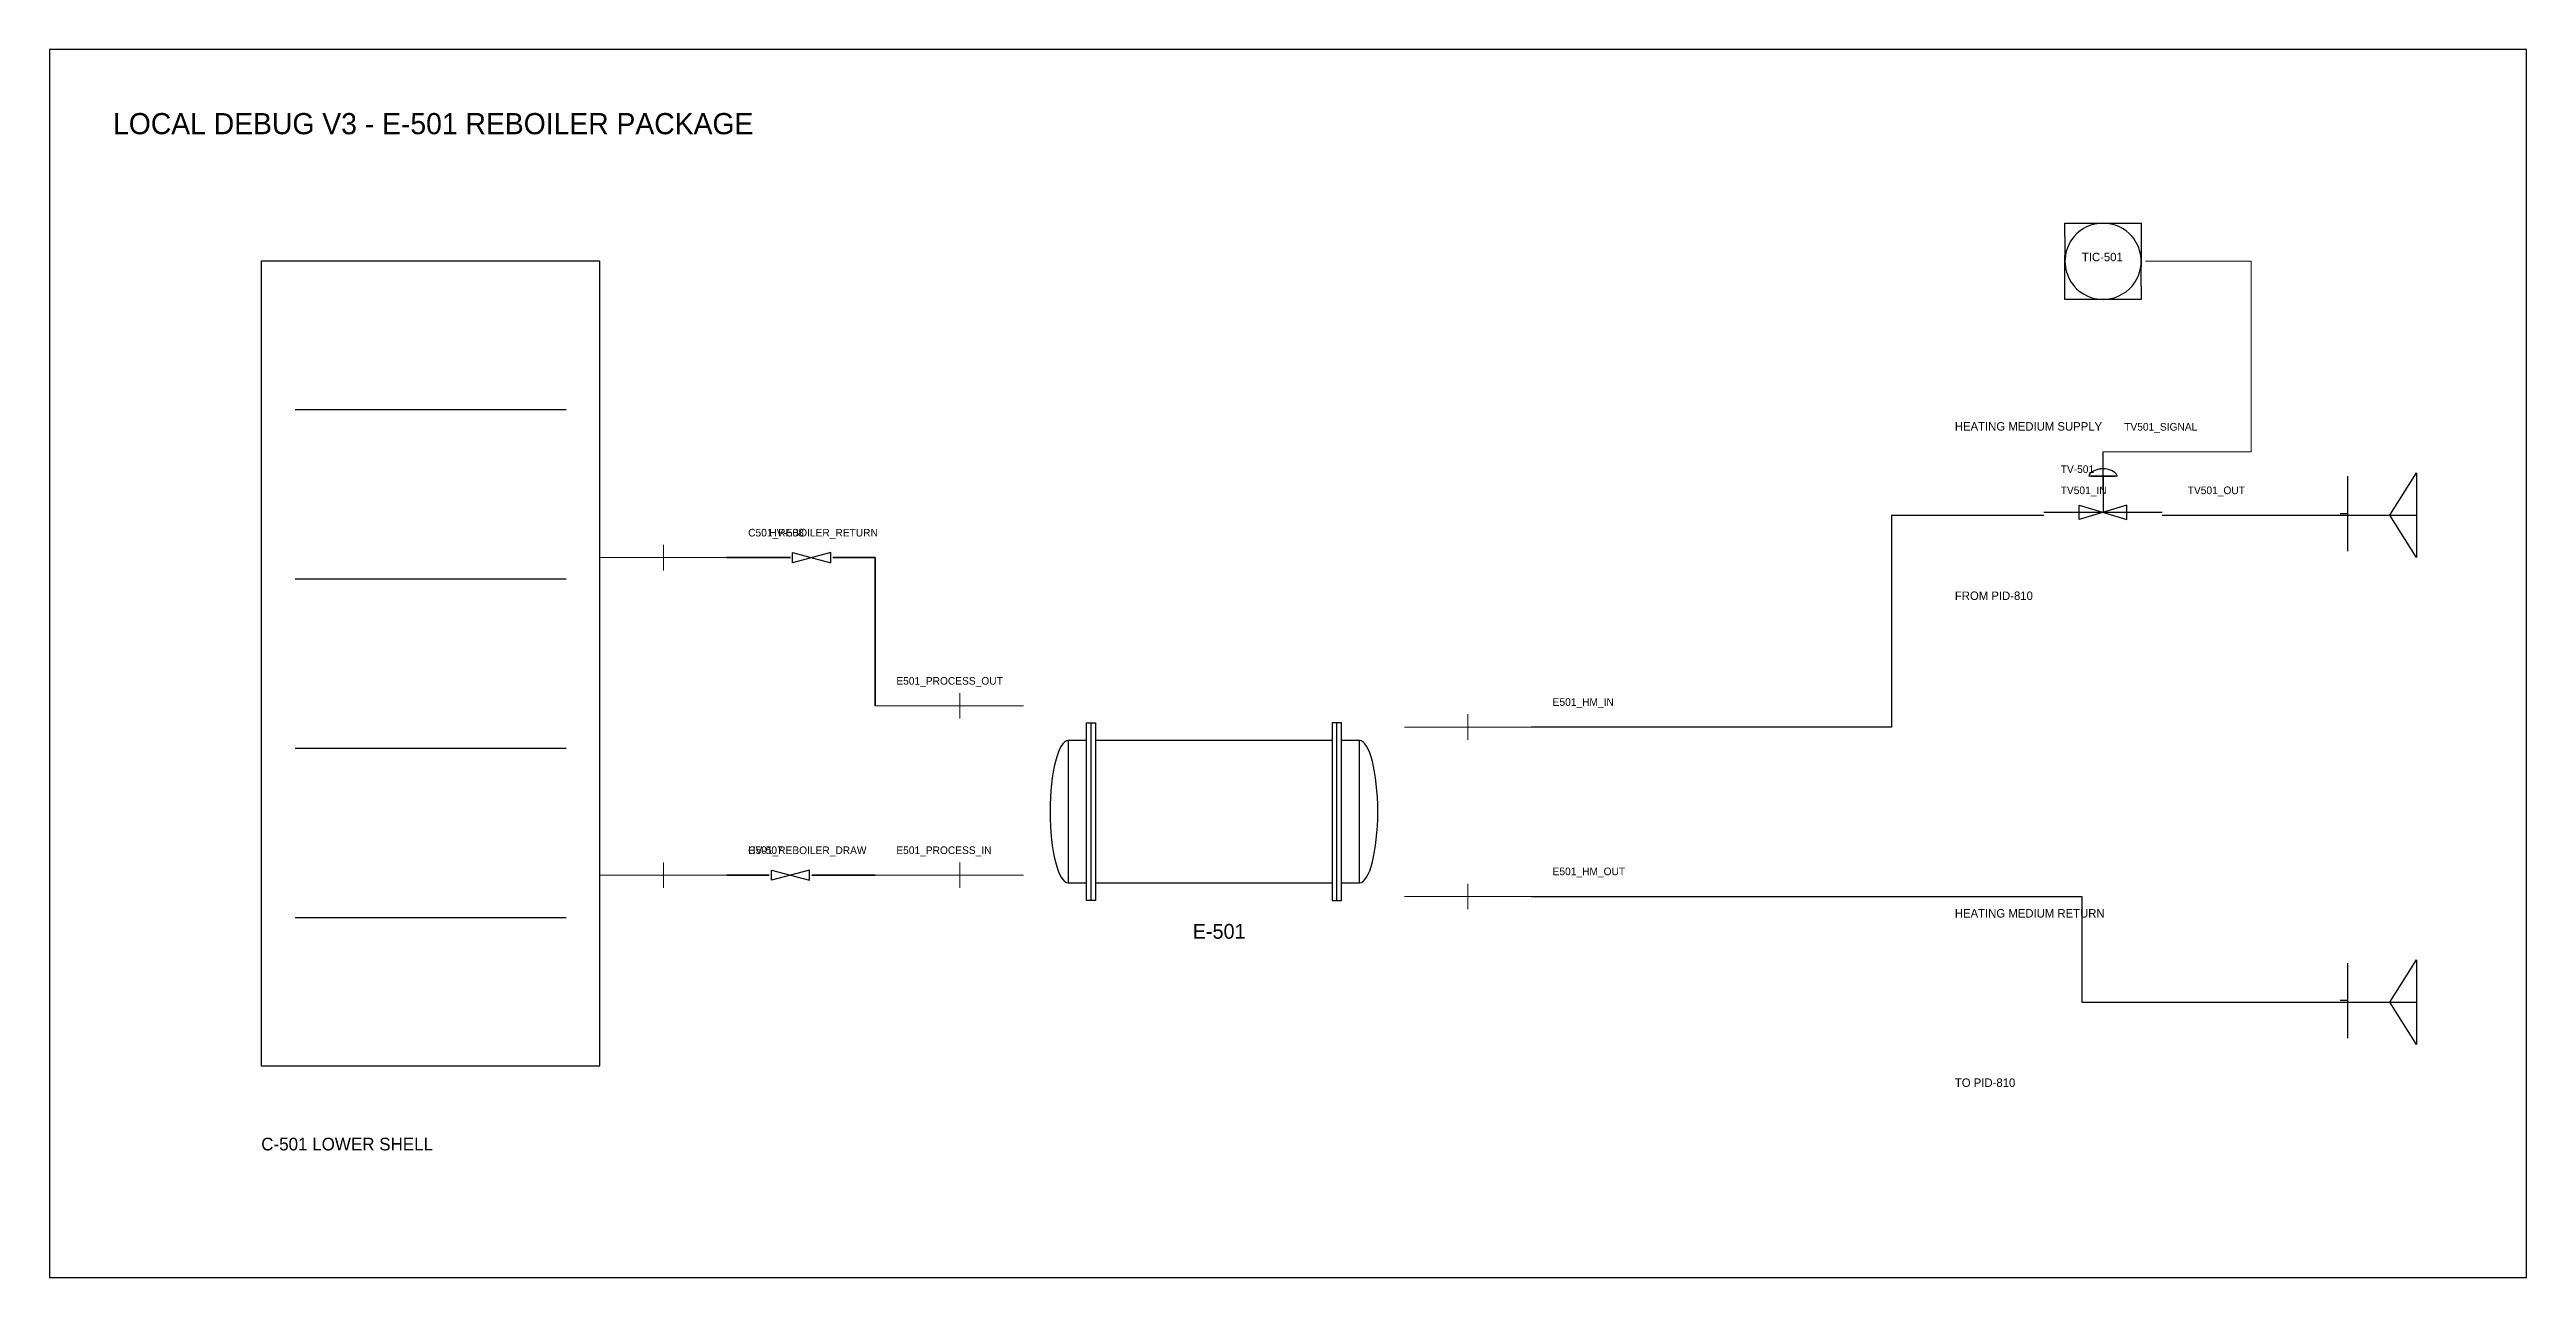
# Model space of a CAD drawing. Header units: metres. Extents: x 35 to 620, y 70 to 360.
import ezdxf

# ---------------------------------------------------------------- set-up
doc = ezdxf.new("R2010")
doc.units = ezdxf.units.M
for name, color, linetype in [('BORDER', 7, 'Continuous'), ('EQUIPMENT', 4, 'Continuous'), ('INSTRUMENT', 6, 'Continuous'), ('NOZZLES', 1, 'Continuous'), ('PROCESS', 1, 'Continuous'), ('SIGNAL_PNEUMATIC', 2, 'Continuous'), ('SYMBOLS', 4, 'Continuous'), ('TEXT', 7, 'Continuous'), ('UTILITY', 5, 'Continuous')]:
    doc.layers.add(name, color=color, linetype=linetype)

# ---------------------------------------------------------------- blocks, each defined once
blk = doc.blocks.new('YAML_PID_REBOILER')
for p, q in [((-1.6875, -0.625), (-1.6875, 0.625)), ((1.6875, -0.625), (1.6875, 0.625))]:
    blk.add_line(p, q)
for points in [[(-1.75, 0.625), (-1.625, 0.625), (-1.625, -0.625), (-1.75, -0.625)], [(1.75, 0.625), (1.625, 0.625), (1.625, -0.625), (1.75, -0.625)]]:
    blk.add_lwpolyline(points, close=True)
at = {"linetype": 'CONTINUOUS'}
for points in [[(-1.75, 0.5), (-2, 0.5), (-2, -0.5)], [(1.625, 0.5), (-1.625, 0.5)], [(1.75, -0.5), (2, -0.5), (2, 0.5), (1.75, 0.5)], [(-2, -0.5), (-1.75, -0.5)], [(-1.625, -0.5), (1.625, -0.5)]]:
    blk.add_lwpolyline(points, dxfattribs=at)
for centre, major_axis in [((-2, 0), (0, -0.5)), ((2, 0), (0, 0.5))]:
    blk.add_ellipse(centre, major_axis=major_axis, ratio=0.5, start_param=3.1415927, end_param=6.2831853)
blk = doc.blocks.new('YAML_PID_OFFPAGE_CONNECTOR')
at = {"layer": 'DEFAULT_1_2_778'}
for p, q in [((2.649, 0.672), (2.649, -0.731)), ((2.683, -0.03), (3.324, -0.03))]:
    blk.add_line(p, q, dxfattribs=at)
at = {"layer": 'DEFAULT_255_2_778'}
for p, q in [((-3.324, 0), (-3.324, 0.794)), ((-3.324, 0.794), (-0.996, 0)), ((2.497, 0), (-3.324, 0)), ((-0.996, 0), (-3.324, -0.794)), ((-3.324, -0.794), (-3.324, 0))]:
    blk.add_line(p, q, dxfattribs=at)
blk = doc.blocks.new('YAML_PID_MANUAL_BLOCK_VALVE')
blk.add_lwpolyline([(-0.5, -0.3), (-0.5, 0.3), (0.5, -0.3), (0.5, 0.3), (-0.5, -0.3)])
blk = doc.blocks.new('YAML_PID_CONTROL_VALVE')
at = {"layer": 'DEFAULT_255_2_778'}
for p, q in [((1.59, 3.3), (-1.59, 3.3)), ((-1.32, 3.3), (1.32, 3.3)), ((0, 3.3), (0, -3.31)), ((1.59, 3.3), (1.59, 3.3)), ((2.65, -1.99), (-2.65, -4.64)), ((-2.65, -4.64), (-2.65, -1.99)), ((-2.65, -1.99), (2.65, -4.64)), ((2.65, -4.64), (2.65, -1.99)), ((-6.61, -3.31), (6.61, -3.31))]:
    blk.add_line(p, q, dxfattribs=at)
for centre, radius, start, end in [((-0.12, 3.05), 1.49, 139.274, 170.2375), ((0.08, 2.88), 1.75, 107.8085, 139.4549), ((0.03, 3.03), 1.6, 100.7622, 107.7138), ((0.01, 3.18), 1.44, 91.8616, 100.8049), ((0, 3.29), 1.33, 90.0038, 91.7662), ((0, 3.22), 1.41, 80.7831, 89.8951), ((-0.02, 3.11), 1.52, 79.284, 80.8774), ((-0.07, 2.91), 1.72, 54.0163, 78.868), ((0.03, 3), 1.59, 16.9721, 54.9197), ((0.18, 3.07), 1.43, 9.4624, 16.199)]:
    blk.add_arc(centre, radius, start, end, dxfattribs=at)
blk = doc.blocks.new('YAML_PID_DCS_CONTROLLER')
for p, q in [((-0.5, 0.325), (-0.5, 0.075)), ((0.5, 0.325), (0.5, 0.075)), ((-0.5, -0.325), (-0.5, -0.075)), ((0.5, -0.325), (0.5, -0.075))]:
    blk.add_line(p, q)
for points in [[(-0.5, 0.325), (-0.5, 0.5), (0.5, 0.5), (0.5, 0.325)], [(-0.5, -0.075), (-0.5, 0.075)], [(0.5, 0.075), (0.5, -0.075)], [(0.5, -0.325), (0.5, -0.5), (-0.5, -0.5), (-0.5, -0.325)]]:
    blk.add_lwpolyline(points)
for start, end in [(40.5416, 139.4584), (8.6269, 40.5416), (171.3731, 188.6269), (139.4584, 171.3731), (351.3731, 8.6269), (188.6269, 220.5416), (220.5416, 319.4584), (319.4584, 351.3731)]:
    blk.add_arc((0, 0), 0.5, start, end)

msp = doc.modelspace()

# ---------------------------------------------------------------- linework, layer by layer
at = {"layer": 'BORDER'}
msp.add_lwpolyline([(35, 70), (620, 70), (620, 360), (35, 360), (35, 70)], dxfattribs=at)
at = {"layer": 'EQUIPMENT'}
for p, q in [((93, 275), (157, 275)), ((93, 235), (157, 235)), ((93, 195), (157, 195)), ((93, 155), (157, 155))]:
    msp.add_line(p, q, dxfattribs=at)
msp.add_lwpolyline([(85, 120), (165, 120), (165, 310), (85, 310), (85, 120)], dxfattribs=at)
at = {"layer": 'INSTRUMENT'}
msp.add_line((520, 256), (520, 265), dxfattribs=at)
at = {"layer": 'NOZZLES', "lineweight": 13}
for p, q in [((165, 240), (195, 240)), ((180, 237), (180, 243)), ((265, 205), (230, 205)), ((250, 202), (250, 208)), ((355, 200), (385, 200)), ((370, 197), (370, 203)), ((165, 165), (195, 165)), ((180, 162), (180, 168)), ((265, 165), (230, 165)), ((250, 162), (250, 168)), ((355, 160), (385, 160)), ((370, 157), (370, 163))]:
    msp.add_line(p, q, dxfattribs=at)
at = {"layer": 'PROCESS', "lineweight": 35}
for points in [[(195, 240), (210, 240)], [(220, 240), (230, 240)], [(230, 205), (230, 240)], [(195, 165), (205, 165)], [(215, 165), (230, 165)]]:
    msp.add_lwpolyline(points, dxfattribs=at)
at = {"layer": 'SIGNAL_PNEUMATIC', "lineweight": 18}
for p, q in [((530, 310), (555, 310)), ((540, 310), (545, 310)), ((555, 310), (555, 265)), ((555, 290), (555, 295)), ((555, 265), (520, 265)), ((535, 265), (540, 265))]:
    msp.add_line(p, q, dxfattribs=at)
at = {"layer": 'UTILITY', "lineweight": 25}
for points in [[(470, 250), (506, 250)], [(470, 250), (470, 200)], [(534, 250), (585, 250)], [(470, 200), (385, 200)], [(385, 160), (515, 160)], [(515, 160), (515, 135)], [(515, 135), (585, 135)]]:
    msp.add_lwpolyline(points, dxfattribs=at)

# ---------------------------------------------------------------- block references
at = {"layer": 'SYMBOLS'}
for name, p, xscale, yscale in [('YAML_PID_DCS_CONTROLLER', (520, 310), 18, 18), ('YAML_PID_CONTROL_VALVE', (520, 255), 2.1165301000816377, 1.294311383901137), ('YAML_PID_MANUAL_BLOCK_VALVE', (215, 240), 9, 4), ('YAML_PID_REBOILER', (310, 180), 17.2, 33.6), ('YAML_PID_MANUAL_BLOCK_VALVE', (210, 165), 9, 4)]:
    msp.add_blockref(name, p, dxfattribs=dict(at, xscale=xscale, yscale=yscale))
at = {"layer": 'SYMBOLS', "xscale": 2.707727610906041, "yscale": 12.59842519685039, "rotation": 180}
for p in [(585, 250), (585, 135)]:
    msp.add_blockref('YAML_PID_OFFPAGE_CONNECTOR', p, dxfattribs=at)

# ---------------------------------------------------------------- texts
at = {"layer": 'TEXT'}
for s, height, p in [('LOCAL DEBUG V3 - E-501 REBOILER PACKAGE', 5, (50, 340)), ('TIC-501', 2, (515, 310)), ('HEATING MEDIUM SUPPLY', 2, (485, 270)), ('TV501_SIGNAL', 1.8, (525, 270)), ('TV-501', 1.8, (510, 260)), ('TV501_IN', 1.8, (510, 255)), ('TV501_OUT', 1.8, (540, 255)), ('C501_REBOILER_RETURN', 1.8, (200, 245)), ('HV-508', 1.8, (205, 245)), ('FROM PID-810', 2, (485, 230)), ('E501_PROCESS_OUT', 1.8, (235, 210)), ('E501_HM_IN', 1.8, (390, 205)), ('C501_REBOILER_DRAW', 1.8, (200, 170)), ('HV-507', 1.8, (200, 170)), ('E501_PROCESS_IN', 1.8, (235, 170)), ('E501_HM_OUT', 1.8, (390, 165)), ('E-501', 3.5, (305, 150)), ('HEATING MEDIUM RETURN', 2, (485, 155)), ('TO PID-810', 2, (485, 115)), ('C-501 LOWER SHELL', 3, (85, 100))]:
    msp.add_text(s, height=height, dxfattribs=at).set_placement(p)

doc.saveas('drawing.dxf')
